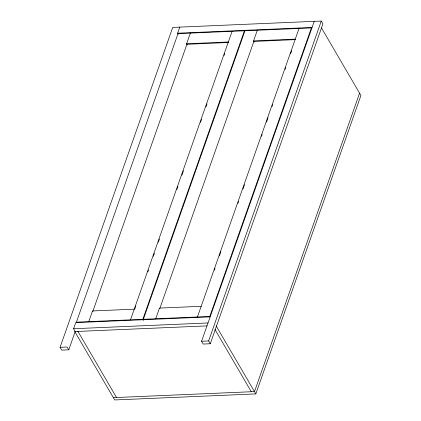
<?xml version="1.0" encoding="UTF-8"?>
<svg xmlns="http://www.w3.org/2000/svg" width="421" height="421" viewBox="0 0 421 421"><rect width="100%" height="100%" fill="white"/><g stroke="black" fill="none" stroke-linecap="round" stroke-linejoin="round"><path stroke-width="0.63" d="M75.322 331.216L68.776 349.814L61.719 350.119L60.077 347.309L172.731 27.418L321.281 21.05L322.918 23.86L210.263 343.752L203.206 344.057L201.57 341.247L314.224 21.35M207.021 325.886L75.212 331.538L73.575 328.727L75.717 322.633L210.153 316.876M178.299 34.327L177.641 33.206L179.788 27.112M88.757 321.628L92.515 310.961L134.236 309.177M187.261 44.9L186.603 43.773L190.36 33.112M92.809 311.472L186.903 44.284L228.629 42.495M130.484 319.839L232.087 31.322M134.752 309.067L135.846 305.967M147.85 271.871L148.508 270.008M153.312 256.373L154.402 253.274M158.333 242.112L159.422 239.012M176.888 189.418L177.978 186.319M181.909 175.162L183.435 170.821M200.464 122.469L201.559 119.369M205.922 106.971L207.016 103.871M224.04 55.514L224.698 53.656M142.83 319.307L244.433 30.796L178.009 33.638L76.406 322.154L142.83 319.307L143.487 320.434M155.712 318.755L159.464 308.093L201.191 306.304M254.216 42.026L253.558 40.905L257.315 30.244M159.764 308.604L253.858 41.416L295.579 39.627M197.433 316.971L299.036 28.454M214.368 270.24L215.026 268.382M219.388 255.984L220.92 251.642M237.944 203.29L238.602 201.427M242.97 189.029L244.496 184.693M261.525 136.336L262.178 134.478M266.546 122.079L268.072 117.738M272.003 106.581L272.655 104.718M285.101 69.386L285.754 67.523M290.558 53.888L291.648 50.788M210.263 343.752L208.627 340.947L321.281 21.05M359.581 93.188L254.495 391.604L113.354 397.65M74.638 331.316L114.696 399.95L255.831 393.903L360.923 95.488L321.528 27.986M177.641 33.206L312.077 27.444M186.603 43.773L228.329 41.984M253.558 40.905L295.284 39.116M73.575 328.727L208.006 322.965M60.077 347.309L67.134 347.009L68.776 349.814M201.57 341.247L208.627 340.947M216.11 325.833L255.831 393.903M214.92 329.375L251.316 391.74M77.817 331.18L116.528 397.519M244.964 30.77L143.361 319.286L209.784 316.439L311.387 27.923L244.964 30.77"/></g></svg>
